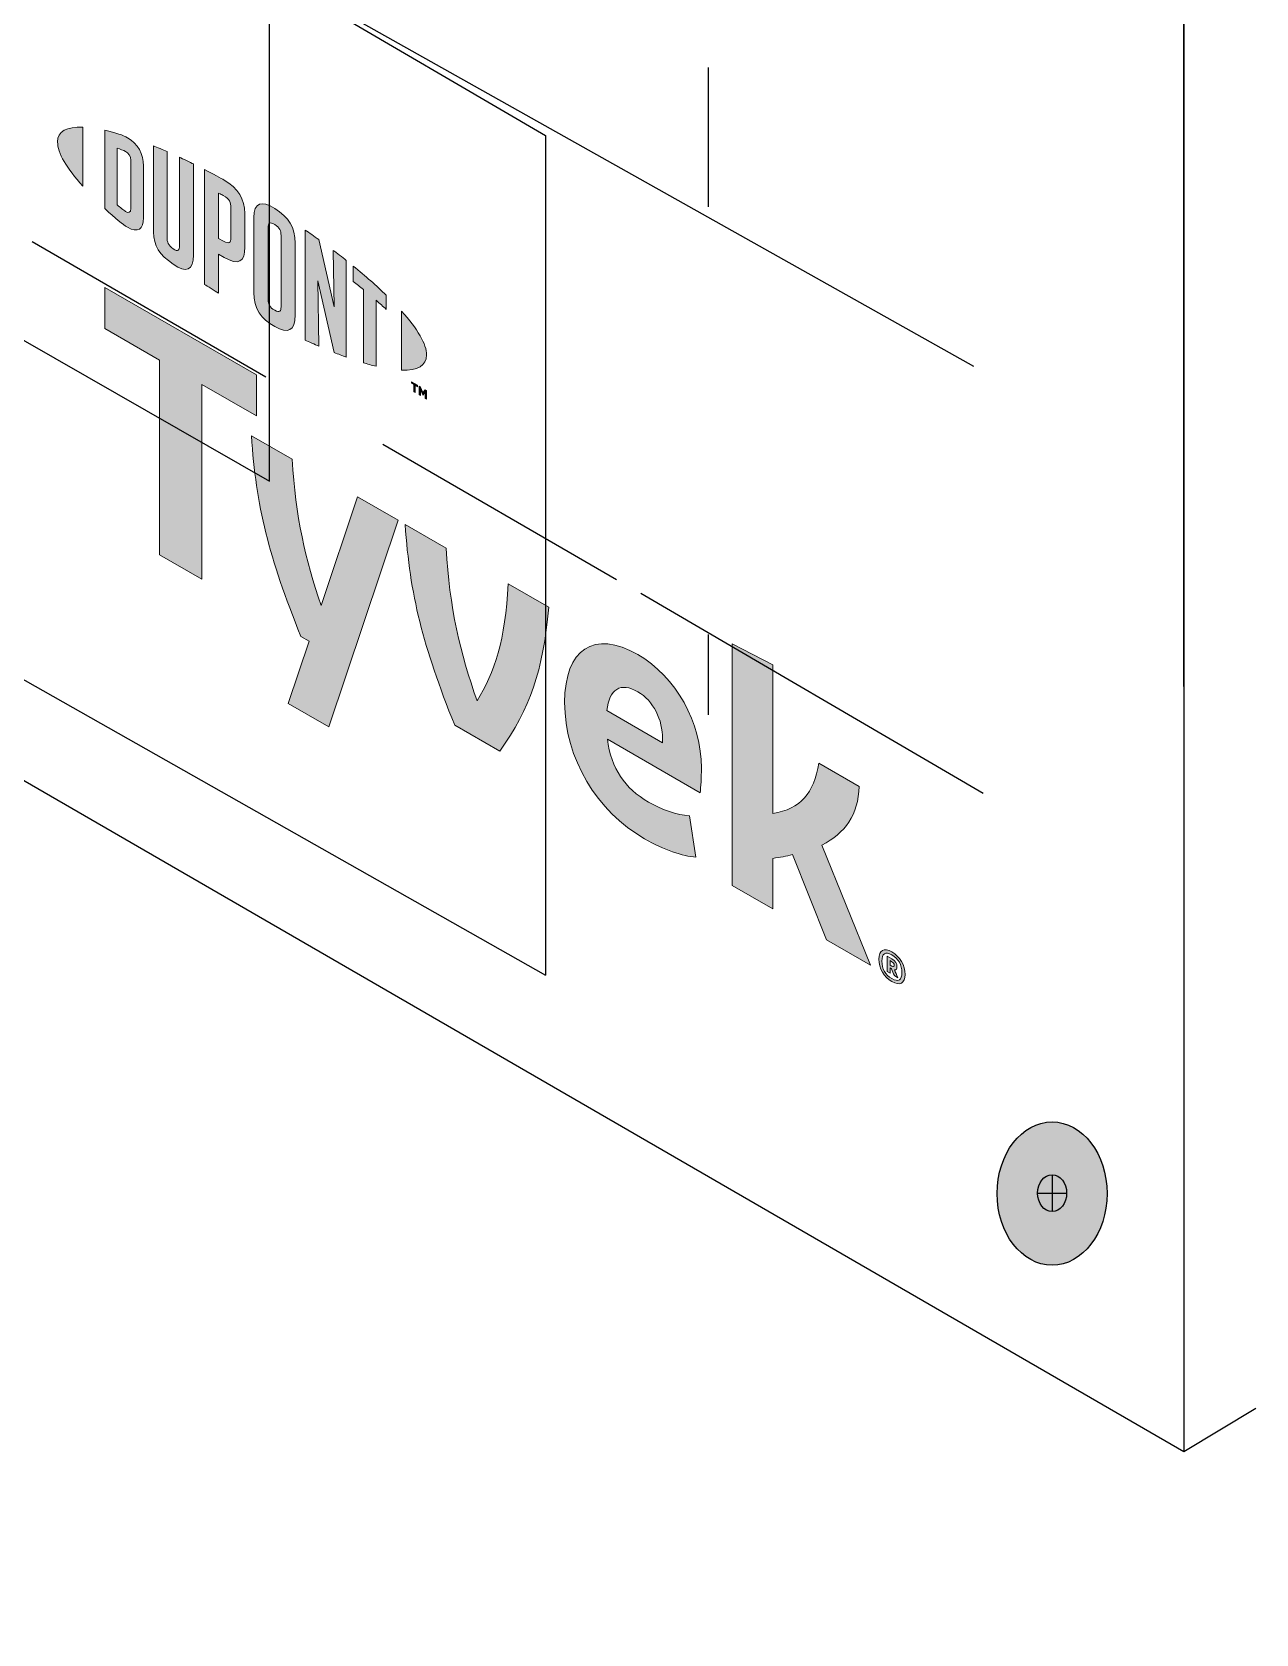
# Model space of a CAD drawing. Extents: x -1140 to 5605, y -816 to 1734.
# Drawn here: x 4475.3 to 4556.9, y 919.9 to 1026.8 of the extents above; entities that cross this region are included whole.
import ezdxf

# ---------------------------------------------------------------- set-up
doc = ezdxf.new("R2010")
doc.units = 0
doc.header["$MEASUREMENT"] = 0
doc.linetypes.add('AI-Linetype-18', pattern=[27, 18, -9])
doc.linetypes.add('AI-Linetype-21', pattern=[27, 18, -9])
for name, color, linetype, lineweight in [('G-ANNO-TTLB', 7, 'Continuous', 0), ('TYVEK', 7, 'Continuous', 0), ('X-REF - TRACED', 7, 'Continuous', 0)]:
    doc.layers.add(name, color=color, linetype=linetype, lineweight=lineweight)

# ---------------------------------------------------------------- blocks, each defined once
blk = doc.blocks.new('Block_227')
at = {"layer": 'TYVEK', "color": 4, "lineweight": 25, "true_color": 0x00ffff}
for p, q in [((4313.97, 1074.64), (4509.56, 963.84)), ((4491.49, 1030.42), (4509.56, 1019.84)), ((4509.56, 1019.84), (4509.56, 963.84))]:
    blk.add_line(p, q, dxfattribs=at)
blk = doc.blocks.new('Block_240')
at = {"layer": 'TYVEK', "true_color": 0x003b71, "transparency": 33554687}
h = blk.add_hatch(color=156, dxfattribs=at)
h.dxf.hatch_style = 2
edge = h.paths.add_edge_path()
edge.add_ellipse((4543.33, 949.27), major_axis=(0, 4.78), ratio=0.766948, start_angle=0, end_angle=360)
at = {"layer": 'TYVEK', "color": 18, "lineweight": 25, "true_color": 0x000000}
for p, q in [((4543.33, 950.53), (4543.33, 948.07)), ((4542.35, 949.3), (4544.3, 949.3))]:
    blk.add_line(p, q, dxfattribs=at)
for centre, major_axis, ratio in [((4543.33, 949.27), (0, 4.78), 0.766948), ((4543.33, 949.3), (0, 1.23), 0.788846)]:
    blk.add_ellipse(centre, major_axis=major_axis, ratio=ratio, dxfattribs=at)
blk = doc.blocks.new('Block_237')
at = {"layer": 'TYVEK'}
blk.add_blockref('Block_240', (0, 0), dxfattribs=at)
blk = doc.blocks.new('Block_402')
at = {"layer": 'X-REF - TRACED', "true_color": 0x848484, "transparency": 33554687}
h = blk.add_hatch(color=252, dxfattribs=at)
h.dxf.hatch_style = 2
edge = h.paths.add_edge_path()
edge.add_spline(control_points=[(4477.02, 1019.42), (4477.02, 1018.69), (4477.63, 1017.66), (4478.7, 1016.47), (4478.7, 1016.47), (4478.7, 1020.41), (4478.7, 1020.41), (4477.63, 1020.45), (4477.02, 1020.13), (4477.02, 1019.42)], knot_values=[0, 0, 0, 0, 1, 1, 1, 2, 2, 2, 3, 3, 3, 3], degree=3, periodic=0)
h = blk.add_hatch(color=252, dxfattribs=at)
h.dxf.hatch_style = 2
edge = h.paths.add_edge_path()
edge.add_spline(control_points=[(4481.9, 1014.99), (4481.9, 1014.68), (4481.75, 1014.67), (4481.56, 1014.78), (4481.41, 1014.87), (4481.18, 1015.06), (4481, 1015.23), (4481, 1015.23), (4481, 1019), (4481, 1019), (4481.18, 1018.94), (4481.41, 1018.87), (4481.56, 1018.79), (4481.75, 1018.68), (4481.9, 1018.49), (4481.9, 1018.19), (4481.9, 1018.19), (4481.9, 1014.99), (4481.9, 1014.99)], knot_values=[0, 0, 0, 0, 1, 1, 1, 2, 2, 2, 3, 3, 3, 4, 4, 4, 5, 5, 5, 6, 6, 6, 6], degree=3, periodic=0)
edge = h.paths.add_edge_path()
edge.add_spline(control_points=[(4481.68, 1019.7), (4481.38, 1019.88), (4480.95, 1020.02), (4480.17, 1020.2), (4480.17, 1020.2), (4480.17, 1014.97), (4480.17, 1014.97), (4480.86, 1014.34), (4481.38, 1013.9), (4481.68, 1013.73), (4482.37, 1013.33), (4482.75, 1013.59), (4482.75, 1014.36), (4482.75, 1014.36), (4482.75, 1017.83), (4482.75, 1017.83), (4482.75, 1018.6), (4482.37, 1019.31), (4481.68, 1019.7)], knot_values=[0, 0, 0, 0, 1, 1, 1, 2, 2, 2, 3, 3, 3, 4, 4, 4, 5, 5, 5, 6, 6, 6, 6], degree=3, periodic=0)
h = blk.add_hatch(color=252, dxfattribs=at)
h.dxf.hatch_style = 2
edge = h.paths.add_edge_path()
edge.add_spline(control_points=[(4485.15, 1012.5), (4485.15, 1012.2), (4485.06, 1012.06), (4484.73, 1012.3), (4484.4, 1012.53), (4484.32, 1012.73), (4484.32, 1013.09), (4484.32, 1013.09), (4484.32, 1018.78), (4484.32, 1018.78), (4484.1, 1018.88), (4483.62, 1019.08), (4483.42, 1019.16), (4483.42, 1019.16), (4483.42, 1013.41), (4483.42, 1013.41), (4483.42, 1012.49), (4483.81, 1011.91), (4484.73, 1011.26), (4485.57, 1010.66), (4486.08, 1010.85), (4486.08, 1011.87), (4486.08, 1011.87), (4486.08, 1017.95), (4486.08, 1017.95), (4485.91, 1018.04), (4485.33, 1018.31), (4485.15, 1018.4), (4485.15, 1018.4), (4485.15, 1012.5), (4485.15, 1012.5)], knot_values=[0, 0, 0, 0, 1, 1, 1, 2, 2, 2, 3, 3, 3, 4, 4, 4, 5, 5, 5, 6, 6, 6, 7, 7, 7, 8, 8, 8, 9, 9, 9, 10, 10, 10, 10], degree=3, periodic=0)
h = blk.add_hatch(color=252, dxfattribs=at)
h.dxf.hatch_style = 2
edge = h.paths.add_edge_path()
edge.add_spline(control_points=[(4488.57, 1013.02), (4488.57, 1012.7), (4488.47, 1012.59), (4488.08, 1012.81), (4488.08, 1012.81), (4487.75, 1012.99), (4487.75, 1012.99), (4487.75, 1012.99), (4487.75, 1016.01), (4487.75, 1016.01), (4487.9, 1015.94), (4487.98, 1015.9), (4488.07, 1015.85), (4488.48, 1015.61), (4488.57, 1015.38), (4488.57, 1015.04), (4488.57, 1015.04), (4488.57, 1013.02), (4488.57, 1013.02)], knot_values=[0, 0, 0, 0, 1, 1, 1, 2, 2, 2, 3, 3, 3, 4, 4, 4, 5, 5, 5, 6, 6, 6, 6], degree=3, periodic=0)
edge = h.paths.add_edge_path()
edge.add_spline(control_points=[(4488.12, 1016.88), (4487.96, 1016.98), (4487.36, 1017.3), (4486.82, 1017.58), (4486.82, 1017.58), (4486.82, 1009.92), (4486.82, 1009.92), (4487, 1009.8), (4487.49, 1009.49), (4487.75, 1009.33), (4487.75, 1009.33), (4487.75, 1011.93), (4487.75, 1011.93), (4487.75, 1011.93), (4488.12, 1011.72), (4488.12, 1011.72), (4489.1, 1011.16), (4489.51, 1011.43), (4489.51, 1012.4), (4489.51, 1012.4), (4489.51, 1014.65), (4489.51, 1014.65), (4489.51, 1015.6), (4489.05, 1016.34), (4488.12, 1016.88)], knot_values=[0, 0, 0, 0, 1, 1, 1, 2, 2, 2, 3, 3, 3, 4, 4, 4, 5, 5, 5, 6, 6, 6, 7, 7, 7, 8, 8, 8, 8], degree=3, periodic=0)
h = blk.add_hatch(color=252, dxfattribs=at)
h.dxf.hatch_style = 2
edge = h.paths.add_edge_path()
edge.add_spline(control_points=[(4491.92, 1008.42), (4491.92, 1008.12), (4491.83, 1008.01), (4491.5, 1008.19), (4491.15, 1008.38), (4491.06, 1008.6), (4491.06, 1008.91), (4491.06, 1008.91), (4491.06, 1013.68), (4491.06, 1013.68), (4491.06, 1014), (4491.15, 1014.12), (4491.5, 1013.91), (4491.83, 1013.7), (4491.92, 1013.49), (4491.92, 1013.19), (4491.92, 1013.19), (4491.92, 1008.42), (4491.92, 1008.42)], knot_values=[0, 0, 0, 0, 1, 1, 1, 2, 2, 2, 3, 3, 3, 4, 4, 4, 5, 5, 5, 6, 6, 6, 6], degree=3, periodic=0)
edge = h.paths.add_edge_path()
edge.add_spline(control_points=[(4491.5, 1014.98), (4490.63, 1015.53), (4490.11, 1015.39), (4490.11, 1014.38), (4490.11, 1014.38), (4490.11, 1009.37), (4490.11, 1009.37), (4490.11, 1008.31), (4490.58, 1007.6), (4491.5, 1007.11), (4492.39, 1006.64), (4492.86, 1006.76), (4492.86, 1007.89), (4492.86, 1007.89), (4492.86, 1012.67), (4492.86, 1012.67), (4492.86, 1013.75), (4492.44, 1014.38), (4491.5, 1014.98)], knot_values=[0, 0, 0, 0, 1, 1, 1, 2, 2, 2, 3, 3, 3, 4, 4, 4, 5, 5, 5, 6, 6, 6, 6], degree=3, periodic=0)
h = blk.add_hatch(color=252, dxfattribs=at)
h.dxf.hatch_style = 2
edge = h.paths.add_edge_path()
edge.add_spline(control_points=[(4495.47, 1008.42), (4495.47, 1008.42), (4494.43, 1012.91), (4494.43, 1012.91), (4494.14, 1013.12), (4493.8, 1013.36), (4493.54, 1013.54), (4493.54, 1013.54), (4493.54, 1006.2), (4493.54, 1006.2), (4493.72, 1006.11), (4494.2, 1005.9), (4494.44, 1005.79), (4494.44, 1005.79), (4494.37, 1010.16), (4494.37, 1010.16), (4494.37, 1010.16), (4495.47, 1005.37), (4495.47, 1005.37), (4495.7, 1005.28), (4496.04, 1005.15), (4496.27, 1005.07), (4496.27, 1005.07), (4496.27, 1011.52), (4496.27, 1011.52), (4496.03, 1011.71), (4495.61, 1012.04), (4495.4, 1012.19), (4495.4, 1012.19), (4495.47, 1008.42), (4495.47, 1008.42)], knot_values=[0, 0, 0, 0, 1, 1, 1, 2, 2, 2, 3, 3, 3, 4, 4, 4, 5, 5, 5, 6, 6, 6, 7, 7, 7, 8, 8, 8, 9, 9, 9, 10, 10, 10, 10], degree=3, periodic=0)
h = blk.add_hatch(color=252, dxfattribs=at)
h.dxf.hatch_style = 2
edge = h.paths.add_edge_path()
edge.add_spline(control_points=[(4496.73, 1010.12), (4496.96, 1009.94), (4497.19, 1009.76), (4497.42, 1009.57), (4497.42, 1009.57), (4497.42, 1004.69), (4497.42, 1004.69), (4497.62, 1004.62), (4498, 1004.52), (4498.26, 1004.46), (4498.26, 1004.46), (4498.26, 1008.86), (4498.26, 1008.86), (4498.5, 1008.64), (4498.73, 1008.44), (4498.94, 1008.25), (4498.94, 1008.25), (4498.94, 1009.19), (4498.94, 1009.19), (4498.28, 1009.84), (4497.56, 1010.46), (4496.73, 1011.14), (4496.73, 1011.14), (4496.73, 1010.12), (4496.73, 1010.12)], knot_values=[0, 0, 0, 0, 1, 1, 1, 2, 2, 2, 3, 3, 3, 4, 4, 4, 5, 5, 5, 6, 6, 6, 7, 7, 7, 8, 8, 8, 8], degree=3, periodic=0)
h = blk.add_hatch(color=252, dxfattribs=at)
h.dxf.hatch_style = 2
edge = h.paths.add_edge_path()
edge.add_spline(control_points=[(4501.63, 1005.21), (4501.63, 1004.49), (4501.01, 1004.16), (4499.95, 1004.2), (4499.95, 1004.2), (4499.95, 1008.14), (4499.95, 1008.14), (4501.01, 1006.95), (4501.63, 1005.92), (4501.63, 1005.21)], knot_values=[0, 0, 0, 0, 1, 1, 1, 2, 2, 2, 3, 3, 3, 3], degree=3, periodic=0)
h = blk.add_hatch(color=252, dxfattribs=at)
h.dxf.hatch_style = 2
edge = h.paths.add_edge_path()
edge.add_spline(control_points=[(4501.13, 1003.12), (4501.13, 1003.12), (4501.23, 1003.07), (4501.23, 1003.07), (4501.23, 1003.07), (4501.38, 1002.71), (4501.38, 1002.71), (4501.38, 1002.71), (4501.53, 1002.89), (4501.53, 1002.89), (4501.53, 1002.89), (4501.63, 1002.84), (4501.63, 1002.84), (4501.63, 1002.84), (4501.63, 1002.27), (4501.63, 1002.27), (4501.63, 1002.27), (4501.54, 1002.32), (4501.54, 1002.32), (4501.54, 1002.32), (4501.54, 1002.72), (4501.54, 1002.72), (4501.54, 1002.72), (4501.38, 1002.54), (4501.38, 1002.54), (4501.38, 1002.54), (4501.37, 1002.55), (4501.37, 1002.55), (4501.37, 1002.55), (4501.22, 1002.91), (4501.22, 1002.91), (4501.22, 1002.91), (4501.22, 1002.5), (4501.22, 1002.5), (4501.22, 1002.5), (4501.13, 1002.56), (4501.13, 1002.56), (4501.13, 1002.56), (4501.13, 1003.12), (4501.13, 1003.12)], knot_values=[0, 0, 0, 0, 1, 1, 1, 2, 2, 2, 3, 3, 3, 4, 4, 4, 5, 5, 5, 6, 6, 6, 7, 7, 7, 8, 8, 8, 9, 9, 9, 10, 10, 10, 11, 11, 11, 12, 12, 12, 13, 13, 13, 13], degree=3, periodic=0)
edge = h.paths.add_edge_path()
edge.add_spline(control_points=[(4500.77, 1003.23), (4500.77, 1003.23), (4500.62, 1003.32), (4500.62, 1003.32), (4500.62, 1003.32), (4500.62, 1003.42), (4500.62, 1003.42), (4500.62, 1003.42), (4501.02, 1003.19), (4501.02, 1003.19), (4501.02, 1003.19), (4501.02, 1003.09), (4501.02, 1003.09), (4501.02, 1003.09), (4500.87, 1003.17), (4500.87, 1003.17), (4500.87, 1003.17), (4500.87, 1002.71), (4500.87, 1002.71), (4500.87, 1002.71), (4500.77, 1002.76), (4500.77, 1002.76), (4500.77, 1002.76), (4500.77, 1003.23), (4500.77, 1003.23)], knot_values=[0, 0, 0, 0, 1, 1, 1, 2, 2, 2, 3, 3, 3, 4, 4, 4, 5, 5, 5, 6, 6, 6, 7, 7, 7, 8, 8, 8, 8], degree=3, periodic=0)
at = {"layer": 'X-REF - TRACED'}
for points, knots in [([(4477.02, 1019.42), (4477.02, 1018.69), (4477.63, 1017.66), (4478.7, 1016.47), (4478.7, 1016.47), (4478.7, 1020.41), (4478.7, 1020.41), (4477.63, 1020.45), (4477.02, 1020.13), (4477.02, 1019.42)], [0, 0, 0, 0, 1, 1, 1, 2, 2, 2, 3, 3, 3, 3]), ([(4481.68, 1019.7), (4481.38, 1019.88), (4480.95, 1020.02), (4480.17, 1020.2), (4480.17, 1020.2), (4480.17, 1014.97), (4480.17, 1014.97), (4480.86, 1014.34), (4481.38, 1013.9), (4481.68, 1013.73), (4482.37, 1013.33), (4482.75, 1013.59), (4482.75, 1014.36), (4482.75, 1014.36), (4482.75, 1017.83), (4482.75, 1017.83), (4482.75, 1018.6), (4482.37, 1019.31), (4481.68, 1019.7)], [0, 0, 0, 0, 1, 1, 1, 2, 2, 2, 3, 3, 3, 4, 4, 4, 5, 5, 5, 6, 6, 6, 6]), ([(4481.9, 1014.99), (4481.9, 1014.68), (4481.75, 1014.67), (4481.56, 1014.78), (4481.41, 1014.87), (4481.18, 1015.06), (4481, 1015.23), (4481, 1015.23), (4481, 1019), (4481, 1019), (4481.18, 1018.94), (4481.41, 1018.87), (4481.56, 1018.79), (4481.75, 1018.68), (4481.9, 1018.49), (4481.9, 1018.19), (4481.9, 1018.19), (4481.9, 1014.99), (4481.9, 1014.99)], [0, 0, 0, 0, 1, 1, 1, 2, 2, 2, 3, 3, 3, 4, 4, 4, 5, 5, 5, 6, 6, 6, 6]), ([(4485.15, 1012.5), (4485.15, 1012.2), (4485.06, 1012.06), (4484.73, 1012.3), (4484.4, 1012.53), (4484.32, 1012.73), (4484.32, 1013.09), (4484.32, 1013.09), (4484.32, 1018.78), (4484.32, 1018.78), (4484.1, 1018.88), (4483.62, 1019.08), (4483.42, 1019.16), (4483.42, 1019.16), (4483.42, 1013.41), (4483.42, 1013.41), (4483.42, 1012.49), (4483.81, 1011.91), (4484.73, 1011.26), (4485.57, 1010.66), (4486.08, 1010.85), (4486.08, 1011.87), (4486.08, 1011.87), (4486.08, 1017.95), (4486.08, 1017.95), (4485.91, 1018.04), (4485.33, 1018.31), (4485.15, 1018.4), (4485.15, 1018.4), (4485.15, 1012.5), (4485.15, 1012.5)], [0, 0, 0, 0, 1, 1, 1, 2, 2, 2, 3, 3, 3, 4, 4, 4, 5, 5, 5, 6, 6, 6, 7, 7, 7, 8, 8, 8, 9, 9, 9, 10, 10, 10, 10]), ([(4488.12, 1016.88), (4487.96, 1016.98), (4487.36, 1017.3), (4486.82, 1017.58), (4486.82, 1017.58), (4486.82, 1009.92), (4486.82, 1009.92), (4487, 1009.8), (4487.49, 1009.49), (4487.75, 1009.33), (4487.75, 1009.33), (4487.75, 1011.93), (4487.75, 1011.93), (4487.75, 1011.93), (4488.12, 1011.72), (4488.12, 1011.72), (4489.1, 1011.16), (4489.51, 1011.43), (4489.51, 1012.4), (4489.51, 1012.4), (4489.51, 1014.65), (4489.51, 1014.65), (4489.51, 1015.6), (4489.05, 1016.34), (4488.12, 1016.88)], [0, 0, 0, 0, 1, 1, 1, 2, 2, 2, 3, 3, 3, 4, 4, 4, 5, 5, 5, 6, 6, 6, 7, 7, 7, 8, 8, 8, 8]), ([(4488.57, 1013.02), (4488.57, 1012.7), (4488.47, 1012.59), (4488.08, 1012.81), (4488.08, 1012.81), (4487.75, 1012.99), (4487.75, 1012.99), (4487.75, 1012.99), (4487.75, 1016.01), (4487.75, 1016.01), (4487.9, 1015.94), (4487.98, 1015.9), (4488.07, 1015.85), (4488.48, 1015.61), (4488.57, 1015.38), (4488.57, 1015.04), (4488.57, 1015.04), (4488.57, 1013.02), (4488.57, 1013.02)], [0, 0, 0, 0, 1, 1, 1, 2, 2, 2, 3, 3, 3, 4, 4, 4, 5, 5, 5, 6, 6, 6, 6]), ([(4491.5, 1014.98), (4490.63, 1015.53), (4490.11, 1015.39), (4490.11, 1014.38), (4490.11, 1014.38), (4490.11, 1009.37), (4490.11, 1009.37), (4490.11, 1008.31), (4490.58, 1007.6), (4491.5, 1007.11), (4492.39, 1006.64), (4492.86, 1006.76), (4492.86, 1007.89), (4492.86, 1007.89), (4492.86, 1012.67), (4492.86, 1012.67), (4492.86, 1013.75), (4492.44, 1014.38), (4491.5, 1014.98)], [0, 0, 0, 0, 1, 1, 1, 2, 2, 2, 3, 3, 3, 4, 4, 4, 5, 5, 5, 6, 6, 6, 6]), ([(4491.92, 1008.42), (4491.92, 1008.12), (4491.83, 1008.01), (4491.5, 1008.19), (4491.15, 1008.38), (4491.06, 1008.6), (4491.06, 1008.91), (4491.06, 1008.91), (4491.06, 1013.68), (4491.06, 1013.68), (4491.06, 1014), (4491.15, 1014.12), (4491.5, 1013.91), (4491.83, 1013.7), (4491.92, 1013.49), (4491.92, 1013.19), (4491.92, 1013.19), (4491.92, 1008.42), (4491.92, 1008.42)], [0, 0, 0, 0, 1, 1, 1, 2, 2, 2, 3, 3, 3, 4, 4, 4, 5, 5, 5, 6, 6, 6, 6]), ([(4495.47, 1008.42), (4495.47, 1008.42), (4494.43, 1012.91), (4494.43, 1012.91), (4494.14, 1013.12), (4493.8, 1013.36), (4493.54, 1013.54), (4493.54, 1013.54), (4493.54, 1006.2), (4493.54, 1006.2), (4493.72, 1006.11), (4494.2, 1005.9), (4494.44, 1005.79), (4494.44, 1005.79), (4494.37, 1010.16), (4494.37, 1010.16), (4494.37, 1010.16), (4495.47, 1005.37), (4495.47, 1005.37), (4495.7, 1005.28), (4496.04, 1005.15), (4496.27, 1005.07), (4496.27, 1005.07), (4496.27, 1011.52), (4496.27, 1011.52), (4496.03, 1011.71), (4495.61, 1012.04), (4495.4, 1012.19), (4495.4, 1012.19), (4495.47, 1008.42), (4495.47, 1008.42)], [0, 0, 0, 0, 1, 1, 1, 2, 2, 2, 3, 3, 3, 4, 4, 4, 5, 5, 5, 6, 6, 6, 7, 7, 7, 8, 8, 8, 9, 9, 9, 10, 10, 10, 10]), ([(4496.73, 1010.12), (4496.96, 1009.94), (4497.19, 1009.76), (4497.42, 1009.57), (4497.42, 1009.57), (4497.42, 1004.69), (4497.42, 1004.69), (4497.62, 1004.62), (4498, 1004.52), (4498.26, 1004.46), (4498.26, 1004.46), (4498.26, 1008.86), (4498.26, 1008.86), (4498.5, 1008.64), (4498.73, 1008.44), (4498.94, 1008.25), (4498.94, 1008.25), (4498.94, 1009.19), (4498.94, 1009.19), (4498.28, 1009.84), (4497.56, 1010.46), (4496.73, 1011.14), (4496.73, 1011.14), (4496.73, 1010.12), (4496.73, 1010.12)], [0, 0, 0, 0, 1, 1, 1, 2, 2, 2, 3, 3, 3, 4, 4, 4, 5, 5, 5, 6, 6, 6, 7, 7, 7, 8, 8, 8, 8]), ([(4501.63, 1005.21), (4501.63, 1004.49), (4501.01, 1004.16), (4499.95, 1004.2), (4499.95, 1004.2), (4499.95, 1008.14), (4499.95, 1008.14), (4501.01, 1006.95), (4501.63, 1005.92), (4501.63, 1005.21)], [0, 0, 0, 0, 1, 1, 1, 2, 2, 2, 3, 3, 3, 3]), ([(4500.77, 1003.23), (4500.77, 1003.23), (4500.62, 1003.32), (4500.62, 1003.32), (4500.62, 1003.32), (4500.62, 1003.42), (4500.62, 1003.42), (4500.62, 1003.42), (4501.02, 1003.19), (4501.02, 1003.19), (4501.02, 1003.19), (4501.02, 1003.09), (4501.02, 1003.09), (4501.02, 1003.09), (4500.87, 1003.17), (4500.87, 1003.17), (4500.87, 1003.17), (4500.87, 1002.71), (4500.87, 1002.71), (4500.87, 1002.71), (4500.77, 1002.76), (4500.77, 1002.76), (4500.77, 1002.76), (4500.77, 1003.23), (4500.77, 1003.23)], [0, 0, 0, 0, 1, 1, 1, 2, 2, 2, 3, 3, 3, 4, 4, 4, 5, 5, 5, 6, 6, 6, 7, 7, 7, 8, 8, 8, 8]), ([(4501.13, 1003.12), (4501.13, 1003.12), (4501.23, 1003.07), (4501.23, 1003.07), (4501.23, 1003.07), (4501.38, 1002.71), (4501.38, 1002.71), (4501.38, 1002.71), (4501.53, 1002.89), (4501.53, 1002.89), (4501.53, 1002.89), (4501.63, 1002.84), (4501.63, 1002.84), (4501.63, 1002.84), (4501.63, 1002.27), (4501.63, 1002.27), (4501.63, 1002.27), (4501.54, 1002.32), (4501.54, 1002.32), (4501.54, 1002.32), (4501.54, 1002.72), (4501.54, 1002.72), (4501.54, 1002.72), (4501.38, 1002.54), (4501.38, 1002.54), (4501.38, 1002.54), (4501.37, 1002.55), (4501.37, 1002.55), (4501.37, 1002.55), (4501.22, 1002.91), (4501.22, 1002.91), (4501.22, 1002.91), (4501.22, 1002.5), (4501.22, 1002.5), (4501.22, 1002.5), (4501.13, 1002.56), (4501.13, 1002.56), (4501.13, 1002.56), (4501.13, 1003.12), (4501.13, 1003.12)], [0, 0, 0, 0, 1, 1, 1, 2, 2, 2, 3, 3, 3, 4, 4, 4, 5, 5, 5, 6, 6, 6, 7, 7, 7, 8, 8, 8, 9, 9, 9, 10, 10, 10, 11, 11, 11, 12, 12, 12, 13, 13, 13, 13])]:
    blk.add_open_spline(points, degree=3, knots=knots, dxfattribs=at)
blk = doc.blocks.new('Block_406')
at = {"layer": 'X-REF - TRACED', "true_color": 0x848484, "transparency": 33554687}
h = blk.add_hatch(color=252, dxfattribs=at)
h.dxf.hatch_style = 2
h.paths.add_polyline_path([(4490.28, 1003.88), (4480.17, 1009.71), (4480.17, 1006.97), (4483.82, 1004.86), (4483.82, 991.87), (4486.63, 990.25), (4486.63, 1003.24), (4490.28, 1001.14)])
h = blk.add_hatch(color=252, dxfattribs=at)
h.dxf.hatch_style = 2
edge = h.paths.add_edge_path()
edge.add_spline(control_points=[(4507.07, 989.94), (4506.89, 986.2), (4506.14, 984.02), (4504.99, 982.14), (4503.87, 985.33), (4503.14, 988.36), (4502.93, 992.33), (4502.93, 992.33), (4500.2, 993.9), (4500.2, 993.9), (4500.5, 989.21), (4501.38, 985.8), (4503.5, 980.51), (4503.5, 980.51), (4506.5, 978.78), (4506.5, 978.78), (4508.54, 981.67), (4509.38, 984.08), (4509.77, 988.38), (4509.77, 988.38), (4507.07, 989.94), (4507.07, 989.94)], knot_values=[0, 0, 0, 0, 1, 1, 1, 2, 2, 2, 3, 3, 3, 4, 4, 4, 5, 5, 5, 6, 6, 6, 7, 7, 7, 7], degree=3, periodic=0)
h = blk.add_hatch(color=252, dxfattribs=at)
h.dxf.hatch_style = 2
edge = h.paths.add_edge_path()
edge.add_spline(control_points=[(4513.64, 981.49), (4513.64, 981.49), (4517.36, 979.34), (4517.36, 979.34), (4517.36, 979.34), (4517.36, 979.61), (4517.36, 979.61), (4517.36, 980.87), (4516.77, 982.13), (4515.7, 982.75), (4514.56, 983.41), (4513.81, 982.92), (4513.64, 981.49)], knot_values=[0, 0, 0, 0, 1, 1, 1, 2, 2, 2, 3, 3, 3, 4, 4, 4, 4], degree=3, periodic=0)
edge = h.paths.add_edge_path()
edge.add_spline(control_points=[(4519.58, 971.72), (4518.72, 971.77), (4517.44, 972.19), (4516.15, 972.94), (4512.99, 974.76), (4510.83, 978.3), (4510.83, 982.03), (4510.83, 985.61), (4512.81, 986.89), (4515.7, 985.23), (4518.27, 983.74), (4519.95, 980.68), (4519.95, 977.66), (4519.95, 976.99), (4519.91, 976.43), (4519.87, 976), (4519.87, 976), (4513.68, 979.58), (4513.68, 979.58), (4513.93, 977.63), (4514.85, 976.29), (4516.42, 975.39), (4517.38, 974.83), (4518.3, 974.55), (4519.15, 974.46), (4519.15, 974.46), (4519.58, 971.72), (4519.58, 971.72)], knot_values=[0, 0, 0, 0, 1, 1, 1, 2, 2, 2, 3, 3, 3, 4, 4, 4, 5, 5, 5, 6, 6, 6, 7, 7, 7, 8, 8, 8, 9, 9, 9, 9], degree=3, periodic=0)
h = blk.add_hatch(color=252, dxfattribs=at)
h.dxf.hatch_style = 2
edge = h.paths.add_edge_path()
edge.add_spline(control_points=[(4527.97, 972.52), (4527.97, 972.52), (4531.23, 964.5), (4531.23, 964.5), (4531.23, 964.5), (4528.29, 966.2), (4528.29, 966.2), (4528.29, 966.2), (4526.03, 971.88), (4526.03, 971.88), (4525.62, 971.78), (4525.19, 971.7), (4524.72, 971.63), (4524.72, 971.63), (4524.72, 968.26), (4524.72, 968.26), (4524.72, 968.26), (4522.01, 969.82), (4522.01, 969.82), (4522.01, 969.82), (4522.01, 985.94), (4522.01, 985.94), (4522.01, 985.94), (4524.72, 984.54), (4524.72, 984.54), (4524.72, 984.54), (4524.72, 974.62), (4524.72, 974.62), (4526.56, 974.93), (4527.46, 975.98), (4527.78, 977.98), (4527.78, 977.98), (4530.46, 976.43), (4530.46, 976.43), (4530.41, 974.53), (4529.54, 973.3), (4527.97, 972.52)], knot_values=[0, 0, 0, 0, 1, 1, 1, 2, 2, 2, 3, 3, 3, 4, 4, 4, 5, 5, 5, 6, 6, 6, 7, 7, 7, 8, 8, 8, 9, 9, 9, 10, 10, 10, 11, 11, 11, 12, 12, 12, 12], degree=3, periodic=0)
at = {"layer": 'X-REF - TRACED'}
blk.add_lwpolyline([(4490.28, 1003.88), (4480.17, 1009.71), (4480.17, 1006.97), (4483.82, 1004.86), (4483.82, 991.87), (4486.63, 990.25), (4486.63, 1003.24), (4490.28, 1001.14)], close=True, dxfattribs=at)
for points, knots in [([(4507.07, 989.94), (4506.89, 986.2), (4506.14, 984.02), (4504.99, 982.14), (4503.87, 985.33), (4503.14, 988.36), (4502.93, 992.33), (4502.93, 992.33), (4500.2, 993.9), (4500.2, 993.9), (4500.5, 989.21), (4501.38, 985.8), (4503.5, 980.51), (4503.5, 980.51), (4506.5, 978.78), (4506.5, 978.78), (4508.54, 981.67), (4509.38, 984.08), (4509.77, 988.38), (4509.77, 988.38), (4507.07, 989.94), (4507.07, 989.94)], [0, 0, 0, 0, 1, 1, 1, 2, 2, 2, 3, 3, 3, 4, 4, 4, 5, 5, 5, 6, 6, 6, 7, 7, 7, 7]), ([(4519.58, 971.72), (4518.72, 971.77), (4517.44, 972.19), (4516.15, 972.94), (4512.99, 974.76), (4510.83, 978.3), (4510.83, 982.03), (4510.83, 985.61), (4512.81, 986.89), (4515.7, 985.23), (4518.27, 983.74), (4519.95, 980.68), (4519.95, 977.66), (4519.95, 976.99), (4519.91, 976.43), (4519.87, 976), (4519.87, 976), (4513.68, 979.58), (4513.68, 979.58), (4513.93, 977.63), (4514.85, 976.29), (4516.42, 975.39), (4517.38, 974.83), (4518.3, 974.55), (4519.15, 974.46), (4519.15, 974.46), (4519.58, 971.72), (4519.58, 971.72)], [0, 0, 0, 0, 1, 1, 1, 2, 2, 2, 3, 3, 3, 4, 4, 4, 5, 5, 5, 6, 6, 6, 7, 7, 7, 8, 8, 8, 9, 9, 9, 9]), ([(4527.97, 972.52), (4527.97, 972.52), (4531.23, 964.5), (4531.23, 964.5), (4531.23, 964.5), (4528.29, 966.2), (4528.29, 966.2), (4528.29, 966.2), (4526.03, 971.88), (4526.03, 971.88), (4525.62, 971.78), (4525.19, 971.7), (4524.72, 971.63), (4524.72, 971.63), (4524.72, 968.26), (4524.72, 968.26), (4524.72, 968.26), (4522.01, 969.82), (4522.01, 969.82), (4522.01, 969.82), (4522.01, 985.94), (4522.01, 985.94), (4522.01, 985.94), (4524.72, 984.54), (4524.72, 984.54), (4524.72, 984.54), (4524.72, 974.62), (4524.72, 974.62), (4526.56, 974.93), (4527.46, 975.98), (4527.78, 977.98), (4527.78, 977.98), (4530.46, 976.43), (4530.46, 976.43), (4530.41, 974.53), (4529.54, 973.3), (4527.97, 972.52)], [0, 0, 0, 0, 1, 1, 1, 2, 2, 2, 3, 3, 3, 4, 4, 4, 5, 5, 5, 6, 6, 6, 7, 7, 7, 8, 8, 8, 9, 9, 9, 10, 10, 10, 11, 11, 11, 12, 12, 12, 12]), ([(4513.64, 981.49), (4513.64, 981.49), (4517.36, 979.34), (4517.36, 979.34), (4517.36, 979.34), (4517.36, 979.61), (4517.36, 979.61), (4517.36, 980.87), (4516.77, 982.13), (4515.7, 982.75), (4514.56, 983.41), (4513.81, 982.92), (4513.64, 981.49)], [0, 0, 0, 0, 1, 1, 1, 2, 2, 2, 3, 3, 3, 4, 4, 4, 4])]:
    blk.add_open_spline(points, degree=3, knots=knots, dxfattribs=at)
blk = doc.blocks.new('Block_405')
at = {"layer": 'X-REF - TRACED', "true_color": 0x848484, "transparency": 33554687}
h = blk.add_hatch(color=252, dxfattribs=at)
h.dxf.hatch_style = 2
edge = h.paths.add_edge_path()
edge.add_spline(control_points=[(4497.01, 995.74), (4497.01, 995.74), (4494.59, 988.5), (4494.59, 988.5), (4493.55, 991.53), (4492.88, 994.46), (4492.67, 998.25), (4492.67, 998.25), (4489.95, 999.82), (4489.95, 999.82), (4490.24, 995.13), (4491.12, 991.72), (4493.24, 986.43), (4493.24, 986.43), (4493.79, 986.12), (4493.79, 986.12), (4493.79, 986.12), (4492.4, 981.97), (4492.4, 981.97), (4492.4, 981.97), (4495.11, 980.41), (4495.11, 980.41), (4495.11, 980.41), (4499.72, 994.18), (4499.72, 994.18), (4499.72, 994.18), (4497.01, 995.74), (4497.01, 995.74)], knot_values=[0, 0, 0, 0, 1, 1, 1, 2, 2, 2, 3, 3, 3, 4, 4, 4, 5, 5, 5, 6, 6, 6, 7, 7, 7, 8, 8, 8, 9, 9, 9, 9], degree=3, periodic=0)
at = {"layer": 'X-REF - TRACED'}
blk.add_open_spline([(4497.01, 995.74), (4497.01, 995.74), (4494.59, 988.5), (4494.59, 988.5), (4493.55, 991.53), (4492.88, 994.46), (4492.67, 998.25), (4492.67, 998.25), (4489.95, 999.82), (4489.95, 999.82), (4490.24, 995.13), (4491.12, 991.72), (4493.24, 986.43), (4493.24, 986.43), (4493.79, 986.12), (4493.79, 986.12), (4493.79, 986.12), (4492.4, 981.97), (4492.4, 981.97), (4492.4, 981.97), (4495.11, 980.41), (4495.11, 980.41), (4495.11, 980.41), (4499.72, 994.18), (4499.72, 994.18), (4499.72, 994.18), (4497.01, 995.74), (4497.01, 995.74)], degree=3, knots=[0, 0, 0, 0, 1, 1, 1, 2, 2, 2, 3, 3, 3, 4, 4, 4, 5, 5, 5, 6, 6, 6, 7, 7, 7, 8, 8, 8, 9, 9, 9, 9], dxfattribs=at)
blk.add_blockref('Block_406', (0, 0), dxfattribs=at)
blk = doc.blocks.new('Block_407')
at = {"layer": 'X-REF - TRACED', "true_color": 0x848484, "transparency": 33554687}
h = blk.add_hatch(color=252, dxfattribs=at)
h.dxf.hatch_style = 2
edge = h.paths.add_edge_path()
edge.add_spline(control_points=[(4532.53, 964.81), (4532.53, 964.81), (4532.53, 964.51), (4532.53, 964.51), (4532.53, 964.51), (4532.64, 964.45), (4532.64, 964.45), (4532.75, 964.39), (4532.81, 964.39), (4532.81, 964.5), (4532.81, 964.61), (4532.75, 964.68), (4532.64, 964.74), (4532.64, 964.74), (4532.53, 964.81), (4532.53, 964.81)], knot_values=[0, 0, 0, 0, 1, 1, 1, 2, 2, 2, 3, 3, 3, 4, 4, 4, 5, 5, 5, 5], degree=3, periodic=0)
edge = h.paths.add_edge_path()
edge.add_spline(control_points=[(4532.34, 965.11), (4532.34, 965.11), (4532.64, 964.93), (4532.64, 964.93), (4532.88, 964.79), (4532.99, 964.6), (4532.99, 964.39), (4532.99, 964.25), (4532.93, 964.18), (4532.82, 964.19), (4532.88, 964.03), (4532.96, 963.86), (4533.05, 963.67), (4533.05, 963.67), (4532.83, 963.81), (4532.83, 963.81), (4532.74, 963.97), (4532.68, 964.12), (4532.63, 964.27), (4532.63, 964.27), (4532.53, 964.33), (4532.53, 964.33), (4532.53, 964.33), (4532.53, 963.98), (4532.53, 963.98), (4532.53, 963.98), (4532.34, 964.09), (4532.34, 964.09), (4532.34, 964.09), (4532.34, 965.11), (4532.34, 965.11)], knot_values=[0, 0, 0, 0, 1, 1, 1, 2, 2, 2, 3, 3, 3, 4, 4, 4, 5, 5, 5, 6, 6, 6, 7, 7, 7, 8, 8, 8, 9, 9, 9, 10, 10, 10, 10], degree=3, periodic=0)
edge = h.paths.add_edge_path()
edge.add_spline(control_points=[(4532.65, 965.19), (4532.22, 965.43), (4531.98, 965.29), (4531.98, 964.78), (4531.98, 964.27), (4532.22, 963.85), (4532.65, 963.61), (4533.08, 963.36), (4533.32, 963.5), (4533.32, 964.01), (4533.32, 964.52), (4533.08, 964.94), (4532.65, 965.19)], knot_values=[0, 0, 0, 0, 1, 1, 1, 2, 2, 2, 3, 3, 3, 4, 4, 4, 4], degree=3, periodic=0)
edge = h.paths.add_edge_path()
edge.add_spline(control_points=[(4532.65, 965.39), (4533.18, 965.09), (4533.53, 964.5), (4533.53, 963.89), (4533.53, 963.29), (4533.17, 963.11), (4532.65, 963.41), (4532.12, 963.72), (4531.78, 964.29), (4531.78, 964.9), (4531.78, 965.51), (4532.12, 965.69), (4532.65, 965.39)], knot_values=[0, 0, 0, 0, 1, 1, 1, 2, 2, 2, 3, 3, 3, 4, 4, 4, 4], degree=3, periodic=0)
at = {"layer": 'X-REF - TRACED'}
for points, knots in [([(4532.65, 965.39), (4533.18, 965.09), (4533.53, 964.5), (4533.53, 963.89), (4533.53, 963.29), (4533.17, 963.11), (4532.65, 963.41), (4532.12, 963.72), (4531.78, 964.29), (4531.78, 964.9), (4531.78, 965.51), (4532.12, 965.69), (4532.65, 965.39)], [0, 0, 0, 0, 1, 1, 1, 2, 2, 2, 3, 3, 3, 4, 4, 4, 4]), ([(4532.65, 965.19), (4532.22, 965.43), (4531.98, 965.29), (4531.98, 964.78), (4531.98, 964.27), (4532.22, 963.85), (4532.65, 963.61), (4533.08, 963.36), (4533.32, 963.5), (4533.32, 964.01), (4533.32, 964.52), (4533.08, 964.94), (4532.65, 965.19)], [0, 0, 0, 0, 1, 1, 1, 2, 2, 2, 3, 3, 3, 4, 4, 4, 4]), ([(4532.34, 965.11), (4532.34, 965.11), (4532.64, 964.93), (4532.64, 964.93), (4532.88, 964.79), (4532.99, 964.6), (4532.99, 964.39), (4532.99, 964.25), (4532.93, 964.18), (4532.82, 964.19), (4532.88, 964.03), (4532.96, 963.86), (4533.05, 963.67), (4533.05, 963.67), (4532.83, 963.81), (4532.83, 963.81), (4532.74, 963.97), (4532.68, 964.12), (4532.63, 964.27), (4532.63, 964.27), (4532.53, 964.33), (4532.53, 964.33), (4532.53, 964.33), (4532.53, 963.98), (4532.53, 963.98), (4532.53, 963.98), (4532.34, 964.09), (4532.34, 964.09), (4532.34, 964.09), (4532.34, 965.11), (4532.34, 965.11)], [0, 0, 0, 0, 1, 1, 1, 2, 2, 2, 3, 3, 3, 4, 4, 4, 5, 5, 5, 6, 6, 6, 7, 7, 7, 8, 8, 8, 9, 9, 9, 10, 10, 10, 10]), ([(4532.53, 964.81), (4532.53, 964.81), (4532.53, 964.51), (4532.53, 964.51), (4532.53, 964.51), (4532.64, 964.45), (4532.64, 964.45), (4532.75, 964.39), (4532.81, 964.39), (4532.81, 964.5), (4532.81, 964.61), (4532.75, 964.68), (4532.64, 964.74), (4532.64, 964.74), (4532.53, 964.81), (4532.53, 964.81)], [0, 0, 0, 0, 1, 1, 1, 2, 2, 2, 3, 3, 3, 4, 4, 4, 5, 5, 5, 5])]:
    blk.add_open_spline(points, degree=3, knots=knots, dxfattribs=at)
blk = doc.blocks.new('Block_404')
at = {"layer": 'X-REF - TRACED'}
for name in ['Block_405', 'Block_407']:
    blk.add_blockref(name, (0, 0), dxfattribs=at)
blk = doc.blocks.new('Block_403')
at = {"layer": 'X-REF - TRACED'}
blk.add_blockref('Block_404', (0, 0), dxfattribs=at)
blk = doc.blocks.new('Block_401')
at = {"layer": 'X-REF - TRACED'}
for name in ['Block_402', 'Block_403']:
    blk.add_blockref(name, (0, 0), dxfattribs=at)

msp = doc.modelspace()

# ---------------------------------------------------------------- hatches: boundary and pattern name
at = {"layer": 'G-ANNO-TTLB', "true_color": 0xff00ff, "transparency": 33554687}
h = msp.add_hatch(color=6, dxfattribs=at)
edge = h.paths.add_edge_path()
edge.add_spline(control_points=[(5285.56, -733.23), (5285.56, -733.23), (2356.04, -733.23), (2356.04, -733.23), (2356.04, -733.23), (2356.04, 1723.77), (2356.04, 1723.77), (2356.04, 1723.77), (5285.56, 1723.77), (5285.56, 1723.77), (5285.56, 1723.77), (5285.56, -733.23), (5285.56, -733.23)], knot_values=[0, 0, 0, 0, 1, 1, 1, 2, 2, 2, 3, 3, 3, 4, 4, 4, 4], degree=3, periodic=0)
edge = h.paths.add_edge_path()
edge.add_spline(control_points=[(2365.04, 1714.77), (2365.04, 1714.77), (2365.04, -724.23), (2365.04, -724.23), (2365.04, -724.23), (5276.56, -724.23), (5276.56, -724.23), (5276.56, -724.23), (5276.56, 1714.77), (5276.56, 1714.77), (5276.56, 1714.77), (2365.04, 1714.77), (2365.04, 1714.77)], knot_values=[0, 0, 0, 0, 1, 1, 1, 2, 2, 2, 3, 3, 3, 4, 4, 4, 4], degree=3, periodic=0)
edge.add_line((2365.04, 1714.77), (2365.04, 1714.77))

# ---------------------------------------------------------------- linework, layer by layer
at = {"layer": 'G-ANNO-TTLB'}
for points in [[(5285.56, -733.23), (5285.56, -733.23), (2356.04, -733.23), (2356.04, -733.23), (2356.04, -733.23), (2356.04, 1723.77), (2356.04, 1723.77), (2356.04, 1723.77), (5285.56, 1723.77), (5285.56, 1723.77), (5285.56, 1723.77), (5285.56, -733.23), (5285.56, -733.23)], [(2365.04, 1714.77), (2365.04, 1714.77), (2365.04, -724.23), (2365.04, -724.23), (2365.04, -724.23), (5276.56, -724.23), (5276.56, -724.23), (5276.56, -724.23), (5276.56, 1714.77), (5276.56, 1714.77), (5276.56, 1714.77), (2365.04, 1714.77), (2365.04, 1714.77)]]:
    msp.add_open_spline(points, degree=3, knots=[0, 0, 0, 0, 1, 1, 1, 2, 2, 2, 3, 3, 3, 4, 4, 4, 4], dxfattribs=at)
at = {"layer": 'TYVEK', "color": 18, "lineweight": 25, "true_color": 0x000000}
for p in [(4552.11, 1407.47), (4283.32, 1087.67)]:
    msp.add_line(p, (4552.11, 932.06), dxfattribs=at)
at = {"layer": 'TYVEK', "color": 2, "lineweight": 25, "true_color": 0xffff00}
for p, q in [((4552.11, 983.1), (4552.11, 1349.7)), ((4552.11, 932.06), (4556.92, 934.96))]:
    msp.add_line(p, q, dxfattribs=at)
at = {"layer": 'TYVEK', "color": 18, "linetype": 'AI-Linetype-21', "lineweight": 25, "true_color": 0x000000}
msp.add_line((4514.28, 990.21), (4302.82, 1112.63), dxfattribs=at)
at = {"layer": 'TYVEK', "color": 1, "lineweight": 25, "true_color": 0xff0000}
for p, q in [((4476.02, 1039.35), (4538.08, 1004.46)), ((4520.4, 1024.38), (4520.4, 1015.09)), ((4515.91, 989.33), (4538.73, 975.97)), ((4520.4, 986.57), (4520.4, 981.21))]:
    msp.add_line(p, q, dxfattribs=at)
msp.add_lwpolyline([(4491.14, 1356.54), (4470.72, 1368.22), (4470.72, 1008.49), (4491.14, 996.79)], close=True, dxfattribs=at)
for points in [[(4503.26, 1006.79)], [(4499.71, 991.85)]]:
    msp.add_lwpolyline(points, dxfattribs=at)
at = {"layer": 'TYVEK', "color": 252, "linetype": 'AI-Linetype-18', "lineweight": 25, "true_color": 0x848484}
msp.add_lwpolyline([(4517.02, 981.27)], dxfattribs=at)
at = {"layer": 'TYVEK', "color": 4, "lineweight": 25, "true_color": 0x00ffff}
msp.add_lwpolyline([(4509.56, 963.94)], dxfattribs=at)

# ---------------------------------------------------------------- block references
at = {"layer": 'TYVEK'}
for name in ['Block_237', 'Block_227']:
    msp.add_blockref(name, (0, 0), dxfattribs=at)
at = {"layer": 'X-REF - TRACED'}
msp.add_blockref('Block_401', (0, 0), dxfattribs=at)

doc.saveas('drawing.dxf')
